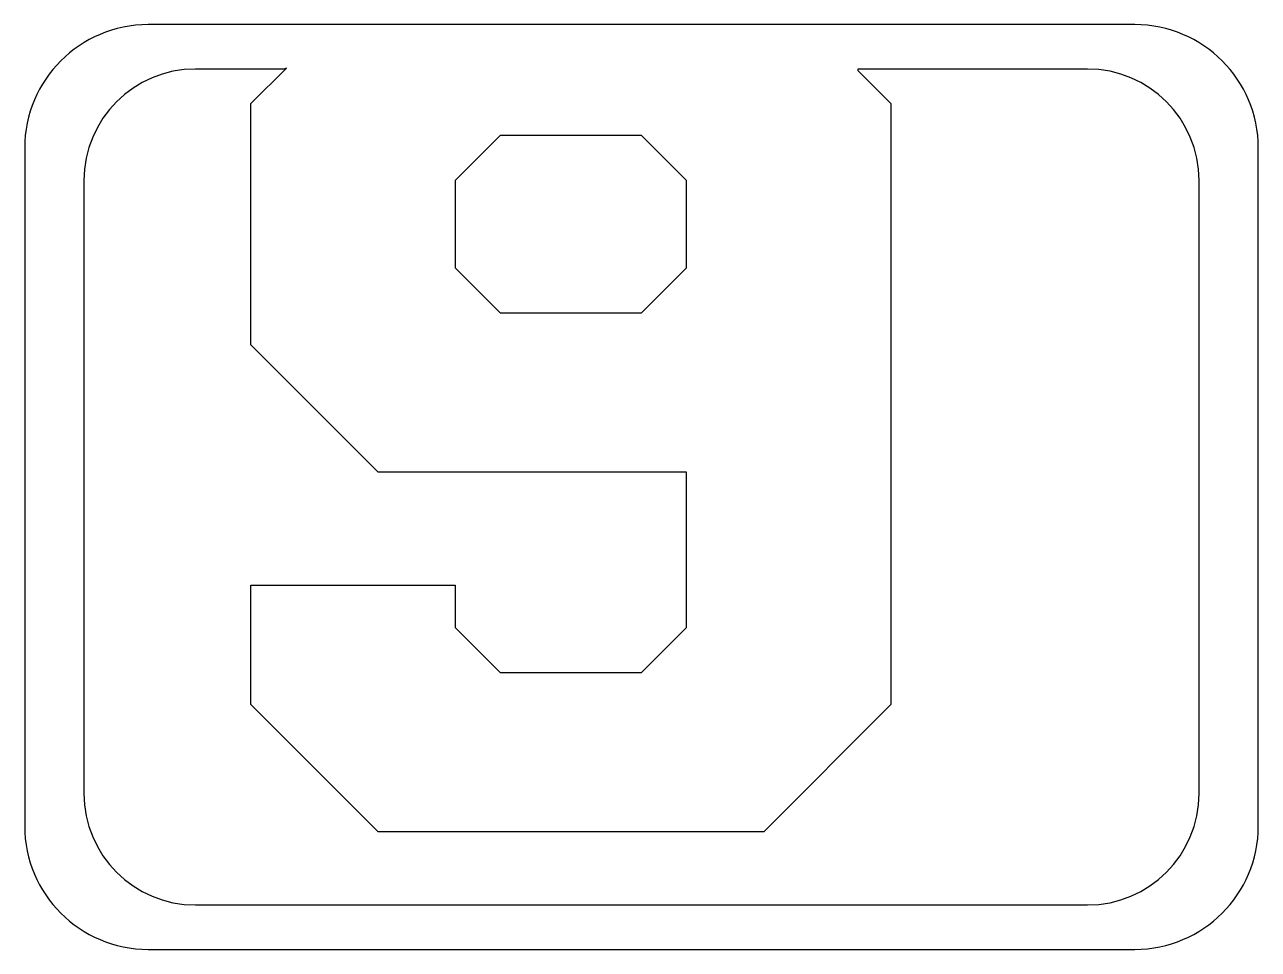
# Model space of a CAD drawing. Header units: centimetres. Extents: x -5.66 to 1.96, y 1.29 to 7.
import ezdxf

# ---------------------------------------------------------------- set-up
doc = ezdxf.new("R2010")
doc.units = ezdxf.units.CM
doc.header["$MEASUREMENT"] = 0
doc.layers.add('Camada 1', color=7, linetype='Continuous')

msp = doc.modelspace()

# ---------------------------------------------------------------- linework, layer by layer
at = {"layer": 'Camada 1'}
msp.add_open_spline([(1.95792, 2.04888), (1.95792, 1.62806), (1.61674, 1.28688), (1.19589, 1.28688), (1.19589, 1.28688), (1.19589, 1.28688), (-4.90011, 1.28688), (-4.90011, 1.28688), (-4.90011, 1.28688), (-5.32093, 1.28688), (-5.66211, 1.62806), (-5.66211, 2.04888), (-5.66211, 2.04888), (-5.66211, 2.04888), (-5.66211, 6.23988), (-5.66211, 6.23988), (-5.66211, 6.23988), (-5.66211, 6.66073), (-5.32093, 7.00188), (-4.90011, 7.00188), (-4.90011, 7.00188), (-4.90011, 7.00188), (1.19589, 7.00188), (1.19589, 7.00188), (1.19589, 7.00188), (1.61674, 7.00188), (1.95792, 6.66073), (1.95792, 6.23988), (1.95792, 6.23988), (1.95792, 6.23988), (1.95792, 2.04888), (1.95792, 2.04888)], degree=3, knots=[0, 0, 0, 0, 0.1111111, 0.1111111, 0.1111111, 0.1111111, 0.2222222, 0.2222222, 0.2222222, 0.2222222, 0.3333333, 0.3333333, 0.3333333, 0.3333333, 0.4444444, 0.4444444, 0.4444444, 0.4444444, 0.5555556, 0.5555556, 0.5555556, 0.5555556, 0.6666667, 0.6666667, 0.6666667, 0.6666667, 0.7777778, 0.7777778, 0.7777778, 0.7777778, 1, 1, 1, 1], dxfattribs=at)
at = {"layer": 'Camada 1', "color": 7}
for points, knots in [([(-0.51578, 6.72748), (-0.51578, 6.72748), (0.90316, 6.72748), (0.90316, 6.72748), (0.90316, 6.72748), (1.2836, 6.72748), (1.592, 6.41908), (1.592, 6.03866), (1.592, 6.03866), (1.592, 6.03866), (1.592, 2.25014), (1.592, 2.25014), (1.592, 2.25014), (1.592, 1.86972), (1.2836, 1.56132), (0.90316, 1.56132), (0.90316, 1.56132), (0.90316, 1.56132), (-4.60737, 1.56133), (-4.60737, 1.56133), (-4.60737, 1.56133), (-4.98779, 1.56133), (-5.29619, 1.86973), (-5.29619, 2.25015), (-5.29619, 2.25015), (-5.29619, 2.25015), (-5.29619, 6.03864), (-5.29619, 6.03864), (-5.29619, 6.03864), (-5.29619, 6.41906), (-4.98779, 6.72746), (-4.60737, 6.72746), (-4.60737, 6.72746), (-4.60737, 6.72746), (-4.06135, 6.72745), (-4.06135, 6.72745), (-4.06135, 6.72745), (-4.06135, 6.72745), (-4.04555, 6.73322), (-4.04555, 6.73322), (-4.04555, 6.73322), (-4.04555, 6.73322), (-4.2642, 6.51459), (-4.2642, 6.51459), (-4.2642, 6.51459), (-4.2642, 6.51459), (-4.2642, 5.02234), (-4.2642, 5.02234), (-4.2642, 5.02234), (-4.2642, 5.02234), (-3.47839, 4.23653), (-3.47839, 4.23653), (-3.47839, 4.23653), (-3.47839, 4.23653), (-1.5734, 4.23653), (-1.5734, 4.23653), (-1.5734, 4.23653), (-1.5734, 4.23653), (-1.5734, 3.27609), (-1.5734, 3.27609), (-1.5734, 3.27609), (-1.5734, 3.27609), (-1.85121, 2.99828), (-1.85121, 2.99828), (-1.85121, 2.99828), (-1.85121, 2.99828), (-2.72434, 2.99828), (-2.72434, 2.99828), (-2.72434, 2.99828), (-2.72434, 2.99828), (-3.00215, 3.27609), (-3.00215, 3.27609), (-3.00215, 3.27609), (-3.00215, 3.27609), (-3.00215, 3.53803), (-3.00215, 3.53803), (-3.00215, 3.53803), (-3.00215, 3.53803), (-4.26421, 3.53803), (-4.26421, 3.53803), (-4.26421, 3.53803), (-4.26421, 3.53803), (-4.26421, 2.79984), (-4.26421, 2.79984), (-4.26421, 2.79984), (-4.26421, 2.79984), (-3.4784, 2.01403), (-3.4784, 2.01403), (-3.4784, 2.01403), (-3.4784, 2.01403), (-1.09715, 2.01403), (-1.09715, 2.01403), (-1.09715, 2.01403), (-1.09715, 2.01403), (-0.31134, 2.79984), (-0.31134, 2.79984), (-0.31134, 2.79984), (-0.31134, 2.79984), (-0.31134, 6.51459), (-0.31134, 6.51459), (-0.31134, 6.51459), (-0.31134, 6.51459), (-0.51581, 6.71906), (-0.51581, 6.71906), (-0.51581, 6.71906), (-0.51581, 6.71906), (-0.51578, 6.72748), (-0.51578, 6.72748)], [0, 0, 0, 0, 0.0357143, 0.0357143, 0.0357143, 0.0357143, 0.0714286, 0.0714286, 0.0714286, 0.0714286, 0.1071429, 0.1071429, 0.1071429, 0.1071429, 0.1428571, 0.1428571, 0.1428571, 0.1428571, 0.1785714, 0.1785714, 0.1785714, 0.1785714, 0.2142857, 0.2142857, 0.2142857, 0.2142857, 0.25, 0.25, 0.25, 0.25, 0.2857143, 0.2857143, 0.2857143, 0.2857143, 0.3214286, 0.3214286, 0.3214286, 0.3214286, 0.3571429, 0.3571429, 0.3571429, 0.3571429, 0.3928571, 0.3928571, 0.3928571, 0.3928571, 0.4285714, 0.4285714, 0.4285714, 0.4285714, 0.4642857, 0.4642857, 0.4642857, 0.4642857, 0.5, 0.5, 0.5, 0.5, 0.5357143, 0.5357143, 0.5357143, 0.5357143, 0.5714286, 0.5714286, 0.5714286, 0.5714286, 0.6071429, 0.6071429, 0.6071429, 0.6071429, 0.6428571, 0.6428571, 0.6428571, 0.6428571, 0.6785714, 0.6785714, 0.6785714, 0.6785714, 0.7142857, 0.7142857, 0.7142857, 0.7142857, 0.75, 0.75, 0.75, 0.75, 0.7857143, 0.7857143, 0.7857143, 0.7857143, 0.8214286, 0.8214286, 0.8214286, 0.8214286, 0.8571429, 0.8571429, 0.8571429, 0.8571429, 0.8928571, 0.8928571, 0.8928571, 0.8928571, 0.9285714, 0.9285714, 0.9285714, 0.9285714, 1, 1, 1, 1]), ([(-3.00212, 5.4986), (-3.00212, 5.4986), (-3.00212, 6.03837), (-3.00212, 6.03837), (-3.00212, 6.03837), (-3.00212, 6.03837), (-2.72431, 6.31619), (-2.72431, 6.31619), (-2.72431, 6.31619), (-2.72431, 6.31619), (-1.85118, 6.31619), (-1.85118, 6.31619), (-1.85118, 6.31619), (-1.85118, 6.31619), (-1.57337, 6.03837), (-1.57337, 6.03837), (-1.57337, 6.03837), (-1.57337, 6.03837), (-1.57337, 5.4986), (-1.57337, 5.4986), (-1.57337, 5.4986), (-1.57337, 5.4986), (-1.85118, 5.22078), (-1.85118, 5.22078), (-1.85118, 5.22078), (-1.85118, 5.22078), (-2.72431, 5.22078), (-2.72431, 5.22078), (-2.72431, 5.22078), (-2.72431, 5.22078), (-3.00212, 5.4986), (-3.00212, 5.4986)], [0, 0, 0, 0, 0.1111111, 0.1111111, 0.1111111, 0.1111111, 0.2222222, 0.2222222, 0.2222222, 0.2222222, 0.3333333, 0.3333333, 0.3333333, 0.3333333, 0.4444444, 0.4444444, 0.4444444, 0.4444444, 0.5555556, 0.5555556, 0.5555556, 0.5555556, 0.6666667, 0.6666667, 0.6666667, 0.6666667, 0.7777778, 0.7777778, 0.7777778, 0.7777778, 1, 1, 1, 1])]:
    msp.add_open_spline(points, degree=3, knots=knots, dxfattribs=at)

doc.saveas('drawing.dxf')
